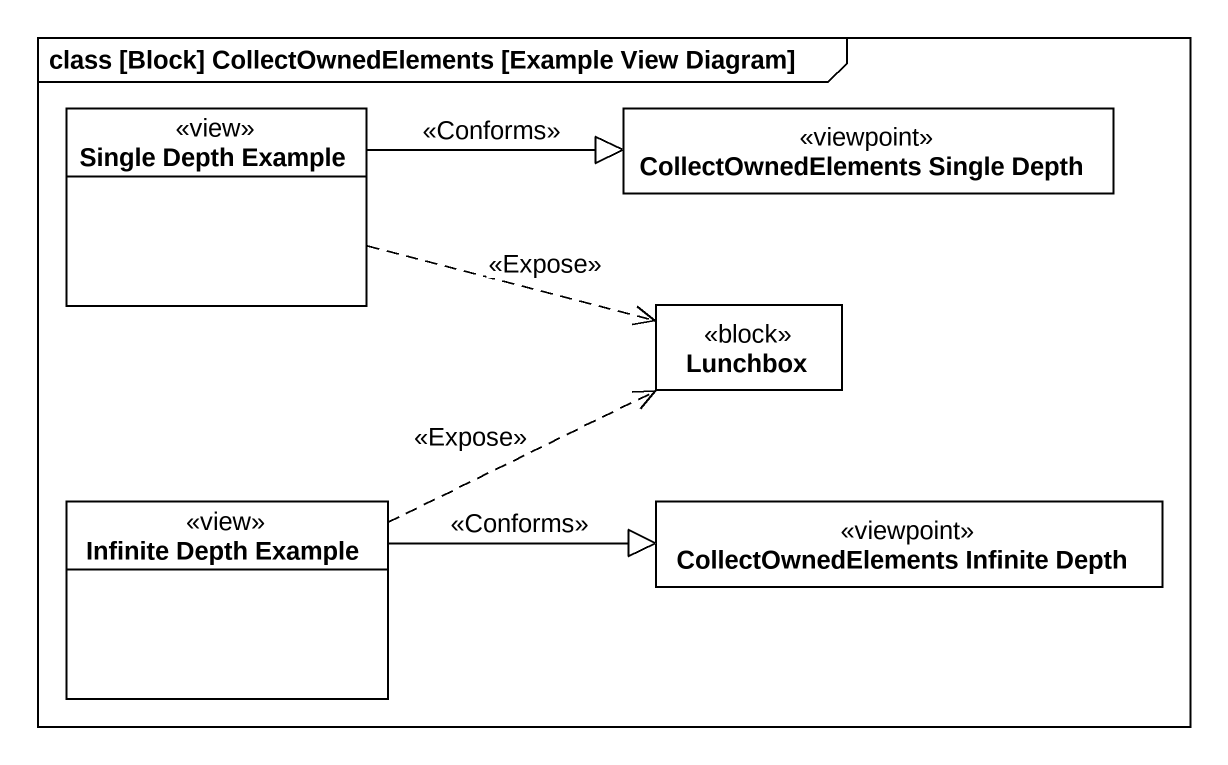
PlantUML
@startuml
mainframe class [Block] CollectOwnedElements [Example View Diagram]
hide circle
hide empty members
class "Single Depth Example" as Single_Depth_Example <<view>>
class "CollectOwnedElements Single Depth" as CollectOwnedElements_Single <<viewpoint>>
class Lunchbox <<block>>
class "Infinite Depth Example" as Infinite_Depth_Example <<view>>
class "CollectOwnedElements Infinite Depth" as CollectOwnedElements <<viewpoint>>
Single_Depth_Example -right-|> CollectOwnedElements_Single : <<Conforms>>
Single_Depth_Example .right.> Lunchbox : <<Expose>>
Infinite_Depth_Example .right.> Lunchbox : <<Expose>>
Infinite_Depth_Example -right-|> CollectOwnedElements : <<Conforms>>
@enduml
